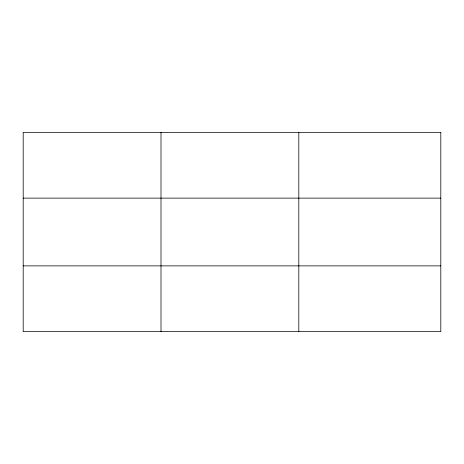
<?xml version="1.0" encoding="UTF-8"?>
<svg xmlns="http://www.w3.org/2000/svg" width="464" height="464" viewBox="0 0 464 464"><rect width="100%" height="100%" fill="white"/><g stroke="black" fill="none" stroke-linecap="round" stroke-linejoin="round"><path stroke-width="0.7" d="M161.008 331.65L161.008 132.35M298.816 331.65L298.816 132.35M23.2 198.122L440.8 198.122M23.2 265.878L440.8 265.878M440.8 132.35L440.8 331.65L23.2 331.65L23.2 132.35L440.8 132.35"/></g></svg>
